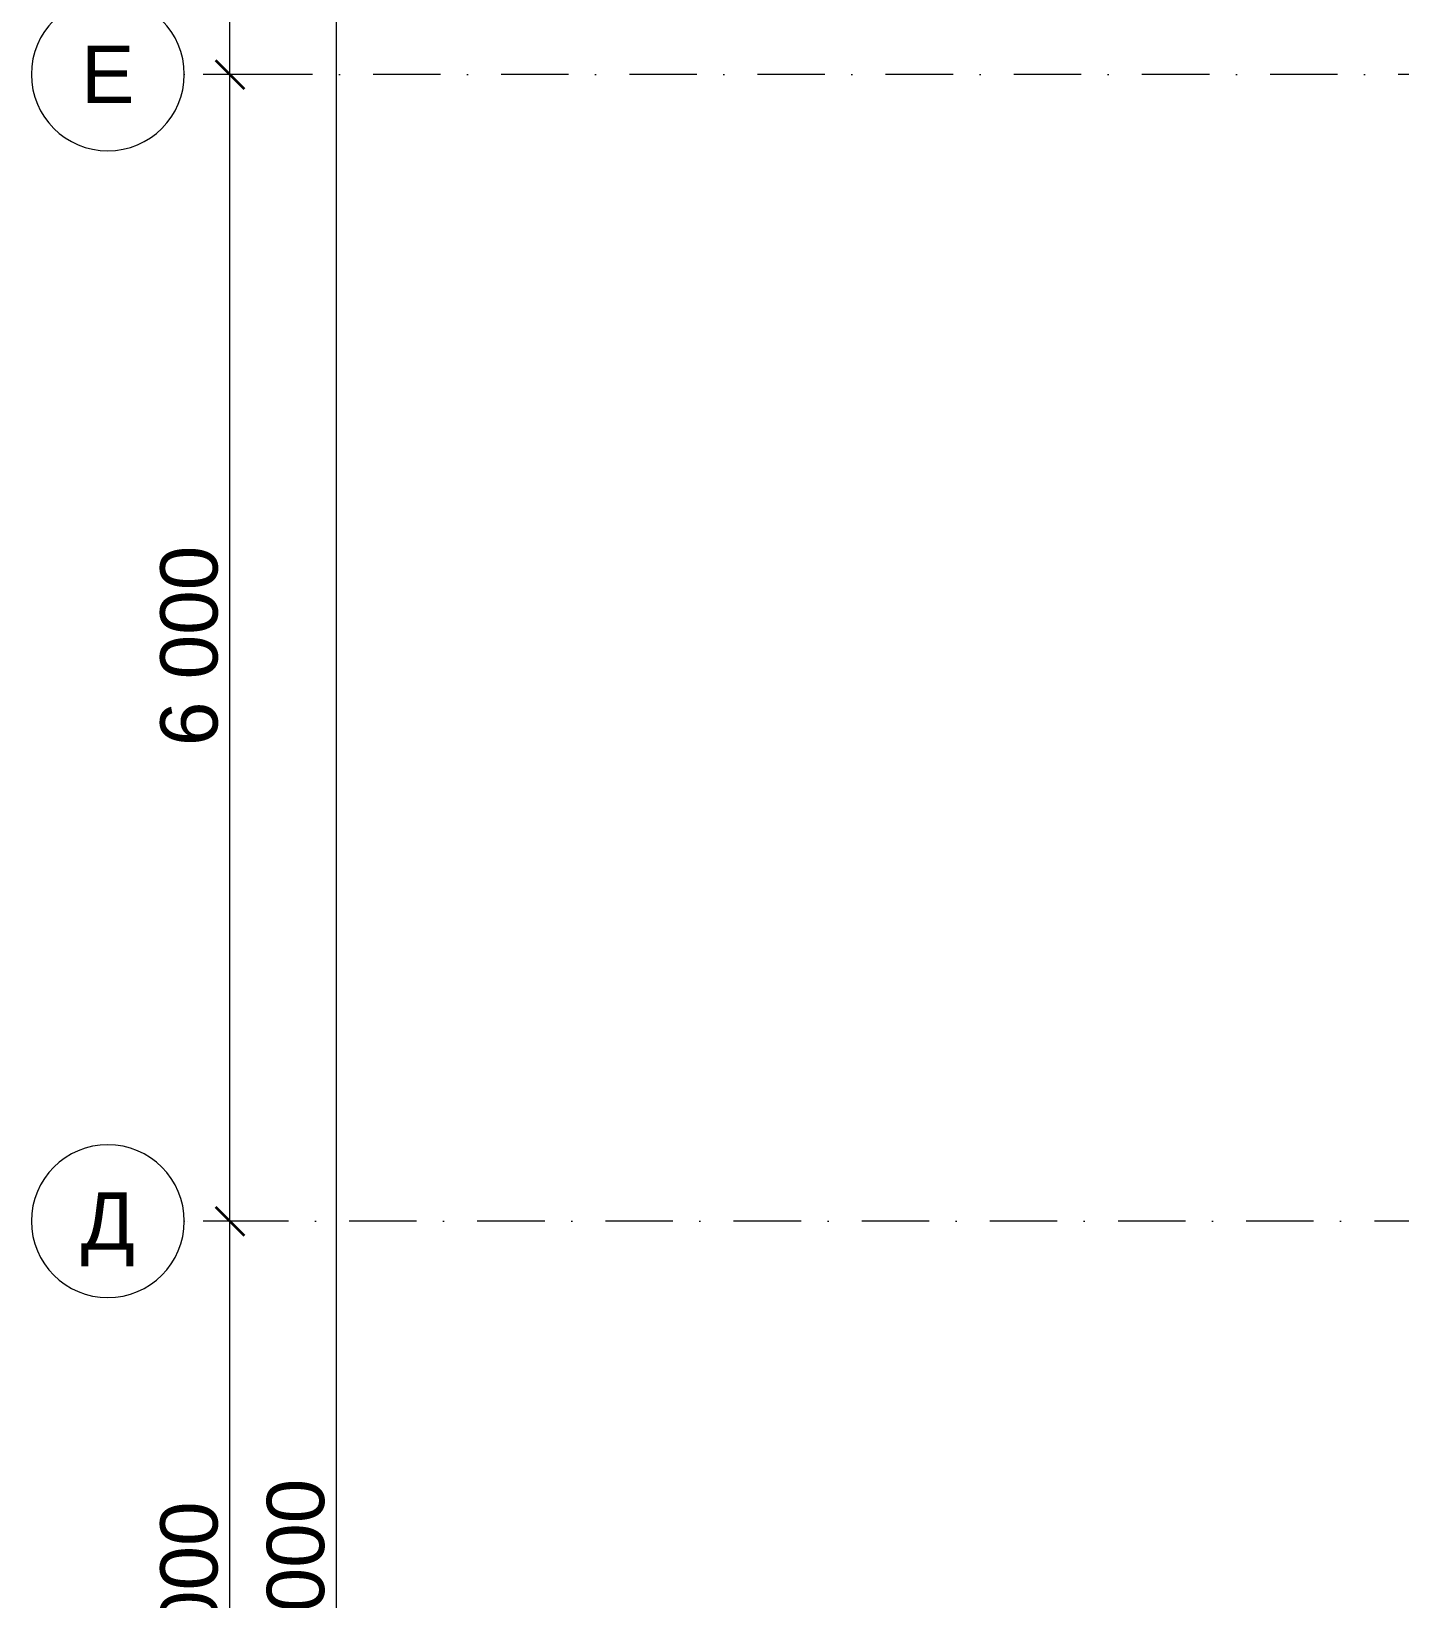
# Model space of a CAD drawing. Header units: millimetres. Extents: x -10605 to 103276, y -15987 to 52426.
# Drawn here: x -10605 to -3447, y 20025 to 28225 of the extents above; entities that cross this region are included whole.
import ezdxf
from ezdxf.enums import TextEntityAlignment as Align

# ---------------------------------------------------------------- set-up
doc = ezdxf.new("R2010")
doc.units = ezdxf.units.MM
doc.header["$MEASUREMENT"] = 0
doc.linetypes.add('Dot & Dashed', pattern=[670.277762, 352.777767, -176.388884, 0, -141.111112])
doc.layers.add('Оси', color=7, linetype='Continuous')
for name, color, linetype, lineweight in [('Оси_Ном._пера__200', 7, 'Continuous', 0), ('Оси_Ном._пера__97', 7, 'Continuous', 35), ('Оси_Ном._пера__99', 7, 'Continuous', 15)]:
    doc.layers.add(name, color=color, linetype=linetype, lineweight=lineweight)
doc.styles.add('РЎР“Р•РќР•Р\xa0РР\xa0_РЎРўРР›Р¬_1', font='arial.ttf')
doc.dimstyles.new('СГЕНЕРИР_СТИЛЬ__3', dxfattribs={"dimtxt": 300, "dimasz": 142.5, "dimexe": 0.18, "dimexo": 0.0625, "dimgap": 0.09, "dimtad": 1, "dimdec": 4, "dimzin": 0, "dimdsep": 46, "dimtxsty": 'РЎР“Р•РќР•Р\xa0РР\xa0_РЎРўРР›Р¬_1', "dimblk": 'ARROWHEAD_6', "dimblk1": 'ARROWHEAD_6', "dimblk2": 'ARROWHEAD_6', "dimcen": 0.09, "dimse1": 1, "dimse2": 1, "dimadec": 0, "dimazin": 0, "dimtfac": 1, "dimtdec": 4, "dimtmove": 0, "dimatfit": 3, "dimfxl": 1, "dimtolj": 1, "dimtzin": 0, "dimarcsym": 0})

# ---------------------------------------------------------------- blocks, each defined once
blk = doc.blocks.new('Стандартный Маркер Сетки')
at = {"layer": 'Оси_Ном._пера__200', "color": 7, "linetype": 'Dot & Dashed', "lineweight": 0}
for p in [(0, 0), (107805.4, 0)]:
    blk.add_line(p, (107805.4, 0), dxfattribs=at)
blk.add_point((107805.4, 0), dxfattribs=at)
blk.add_point((107805.4, 0), dxfattribs=at)
at = {"layer": 'Оси_Ном._пера__99', "color": 7, "linetype": 'Continuous', "lineweight": 15}
blk.add_circle((108205.4, 0), 400, dxfattribs=at)
at = {"layer": 'Оси_Ном._пера__200', "color": 7, "lineweight": 0, "style": 'РЎР“Р•РќР•Р\xa0РР\xa0_РЎРўРР›Р¬_1'}
blk.add_attdef('AC_MarkerText_1', text='', height=300, dxfattribs=at).set_placement((108205.4, 150), align=Align.TOP_CENTER)
blk = doc.blocks.new('Стандартный Маркер Сетки_3')
at = {"layer": 'Оси_Ном._пера__200', "color": 7, "linetype": 'Dot & Dashed', "lineweight": 0}
for p in [(0, 0), (107930.4, 0)]:
    blk.add_line(p, (107930.4, 0), dxfattribs=at)
blk.add_point((107930.4, 0), dxfattribs=at)
blk.add_point((107930.4, 0), dxfattribs=at)
at = {"layer": 'Оси_Ном._пера__99', "color": 7, "linetype": 'Continuous', "lineweight": 15}
blk.add_circle((108330.4, 0), 400, dxfattribs=at)
at = {"layer": 'Оси_Ном._пера__200', "color": 7, "lineweight": 0, "style": 'РЎР“Р•РќР•Р\xa0РР\xa0_РЎРўРР›Р¬_1'}
blk.add_attdef('AC_MarkerText_1', text='', height=300, dxfattribs=at).set_placement((108330.4, 150), align=Align.TOP_CENTER)
blk = doc.blocks.new('*D1129')
at = {"layer": 'Оси_Ном._пера__200', "color": 7, "linetype": 'Continuous', "lineweight": 0}
for p, q in [((-9009.4, 40000), (-9009.4, 40112.5)), ((-8868.8, 40000), (-9150, 40000)), ((-9009.4, 0), (-9009.4, 40000)), ((-8868.8, 0), (-9150, 0)), ((-9009.4, -112.5), (-9009.4, 0))]:
    blk.add_line(p, q, dxfattribs=at)
at = {"layer": 'Оси_Ном._пера__97', "color": 7, "linetype": 'Continuous', "lineweight": 35}
for p, q in [((-8934.4, 39925), (-9084.4, 40075)), ((-9084.4, 75), (-8934.4, -75))]:
    blk.add_line(p, q, dxfattribs=at)
at = {"layer": 'Оси_Ном._пера__200', "color": 7, "lineweight": 0, "insert": (-9069.4, 19370.8), "char_height": 300, "attachment_point": 7, "rotation": 90, "style": 'РЎР“Р•РќР•Р\xa0РР\xa0_РЎРўРР›Р¬_1'}
blk.add_mtext('\\A1;{\\pql;\\fArial|b0|i0|c204|p0;\\W1.000000;40\xa0000}', dxfattribs=at)
blk = doc.blocks.new('ARROWHEAD_6')
at = {"color": 0, "linetype": 'Continuous', "lineweight": 0}
for p, q in [((0, 0), (-1, 0)), ((-0.5, -0.5), (0.5, 0.5))]:
    blk.add_line(p, q, dxfattribs=at)
blk = doc.blocks.new('*D1133')
at = {"layer": 'Оси_Ном._пера__200', "color": 7, "linetype": 'Continuous', "lineweight": 0}
for p, q in [((-9426.2, 22000), (-9707.4, 22000)), ((-9566.8, 18000), (-9566.8, 22000)), ((-9426.2, 18000), (-9707.4, 18000))]:
    blk.add_line(p, q, dxfattribs=at)
at = {"layer": 'Оси_Ном._пера__97', "color": 7, "linetype": 'Continuous', "lineweight": 35}
for p, q in [((-9641.8, 22075), (-9491.8, 21925)), ((-9641.8, 18075), (-9491.8, 17925))]:
    blk.add_line(p, q, dxfattribs=at)
at = {"layer": 'Оси_Ном._пера__200', "color": 7, "lineweight": 0, "insert": (-9626.8, 19485.2), "char_height": 300, "attachment_point": 7, "rotation": 90, "style": 'РЎР“Р•РќР•Р\xa0РР\xa0_РЎРўРР›Р¬_1'}
blk.add_mtext('\\A1;{\\pql;\\fArial|b0|i0|c204|p0;\\W1.000000;4\xa0000}', dxfattribs=at)
blk = doc.blocks.new('*D1134')
at = {"layer": 'Оси_Ном._пера__200', "color": 7, "linetype": 'Continuous', "lineweight": 0}
for p, q in [((-9426.2, 28000), (-9707.4, 28000)), ((-9566.8, 22000), (-9566.8, 28000)), ((-9426.2, 22000), (-9707.4, 22000))]:
    blk.add_line(p, q, dxfattribs=at)
at = {"layer": 'Оси_Ном._пера__97', "color": 7, "linetype": 'Continuous', "lineweight": 35}
for p, q in [((-9641.8, 28075), (-9491.8, 27925)), ((-9641.8, 22075), (-9491.8, 21925))]:
    blk.add_line(p, q, dxfattribs=at)
at = {"layer": 'Оси_Ном._пера__200', "color": 7, "lineweight": 0, "insert": (-9626.8, 24485.2), "char_height": 300, "attachment_point": 7, "rotation": 90, "style": 'РЎР“Р•РќР•Р\xa0РР\xa0_РЎРўРР›Р¬_1'}
blk.add_mtext('\\A1;{\\pql;\\fArial|b0|i0|c204|p0;\\W1.000000;6\xa0000}', dxfattribs=at)
blk = doc.blocks.new('*D1135')
at = {"layer": 'Оси_Ном._пера__200', "color": 7, "linetype": 'Continuous', "lineweight": 0}
for p, q in [((-9426.2, 34000), (-9707.4, 34000)), ((-9566.8, 28000), (-9566.8, 34000)), ((-9426.2, 28000), (-9707.4, 28000))]:
    blk.add_line(p, q, dxfattribs=at)
at = {"layer": 'Оси_Ном._пера__97', "color": 7, "linetype": 'Continuous', "lineweight": 35}
for p, q in [((-9641.8, 34075), (-9491.8, 33925)), ((-9641.8, 28075), (-9491.8, 27925))]:
    blk.add_line(p, q, dxfattribs=at)
at = {"layer": 'Оси_Ном._пера__200', "color": 7, "lineweight": 0, "insert": (-9626.8, 30485.2), "char_height": 300, "attachment_point": 7, "rotation": 90, "style": 'РЎР“Р•РќР•Р\xa0РР\xa0_РЎРўРР›Р¬_1'}
blk.add_mtext('\\A1;{\\pql;\\fArial|b0|i0|c204|p0;\\W1.000000;6\xa0000}', dxfattribs=at)

msp = doc.modelspace()

# ---------------------------------------------------------------- block references
at = {"layer": 'Оси', "color": 8, "linetype": 'Continuous', "lineweight": 0, "true_color": 0x747474}
ref = msp.add_blockref('Стандартный Маркер Сетки_3', (98125, 28000.00005), dxfattribs=dict(at, xscale=-1, zscale=1000))
ref.add_attrib('AC_MarkerText_1', 'Е', dxfattribs={"layer": 'Оси_Ном._пера__200', "color": 7, "lineweight": 0, "height": 300, "style": 'РЎР“Р•РќР•Р\xa0РР\xa0_РЎРўРР›Р¬_1'}).set_placement((-10205.44879, 28150.00005), align=Align.TOP_CENTER)
ref = msp.add_blockref('Стандартный Маркер Сетки', (98000.00007, 22000.00005), dxfattribs=dict(at, xscale=-1, zscale=1000))
ref.add_attrib('AC_MarkerText_1', 'Д', dxfattribs={"layer": 'Оси_Ном._пера__200', "color": 7, "lineweight": 0, "height": 300, "style": 'РЎР“Р•РќР•Р\xa0РР\xa0_РЎРўРР›Р¬_1'}).set_placement((-10205.44879, 22150.00005), align=Align.TOP_CENTER)

# ---------------------------------------------------------------- dimensions: what is measured, and where the dimension line sits
at = {"layer": 'Оси', "color": 7, "linetype": 'Continuous', "lineweight": 0}
for base, p1, p2, picture, middle in [((-9009.3853543267, 40000.0000478516), (-10205.4487926866, 0), (-10205.4487926866, 40000.0000478516), '*D1129', (-9219.3853567108, 19999.5830456314)), ((-9566.78892, 34000.00005), (-10205.44879, 28000.00005), (-10205.44879, 34000.00005), '*D1135', (-9776.78892, 30999.83808)), ((-9566.78892, 28000.00005), (-10205.44879, 22000.00005), (-10205.44879, 28000.00005), '*D1134', (-9776.78892, 24999.83808)), ((-9566.7889167368, 22000.0000478516), (-10205.4487926866, 18000), (-10205.4487926866, 22000.0000478516), '*D1133', (-9776.7889191209, 19999.8380519524))]:
    dim = msp.add_linear_dim(base=base, p1=p1, p2=p2, angle=90, dimstyle='СГЕНЕРИР_СТИЛЬ__3', dxfattribs=at)
    dim.commit()
    dim.dimension.update_dxf_attribs({"geometry": picture, "text_midpoint": middle, "dimtype": 160, "text_rotation": 90})

doc.saveas('drawing.dxf')
